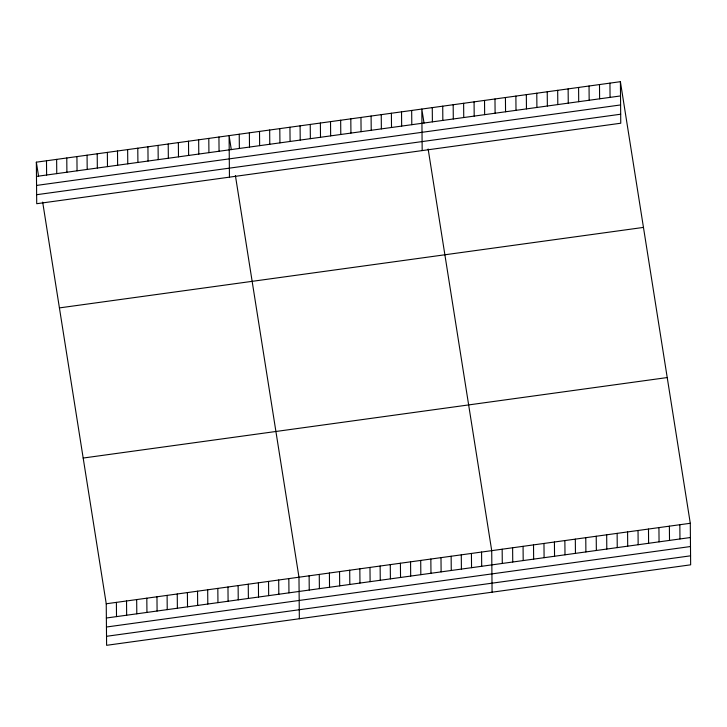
<?xml version="1.0" encoding="UTF-8"?>
<svg xmlns="http://www.w3.org/2000/svg" width="727" height="727" viewBox="0 0 727 727"><rect width="100%" height="100%" fill="white"/><g stroke="black" fill="none" stroke-linecap="round" stroke-linejoin="round"><path stroke-width="1.09" d="M620.395 81.688L620.758 123.226L36.713 203.714L36.35 162.176L620.395 81.688L690.286 523.286L690.65 564.824L106.605 645.312L106.242 603.773L42.675 202.115M36.477 176.416L620.513 95.937M36.55 185.43L620.594 104.942M36.632 194.709L620.676 114.221M59.414 307.903L643.459 227.415M83.178 458.046L667.222 377.558M106.242 603.773L690.286 523.286M106.369 618.014L690.414 537.526M106.451 627.019L690.486 546.531M106.533 636.298L690.568 555.819M424.041 123.09L421.814 109.059L422.178 150.589M428.139 148.999L491.716 550.648L492.079 592.187M231.304 149.653L229.087 135.622L229.45 177.152M235.403 175.561L298.979 577.211L299.342 618.75M36.35 162.176L38.567 176.216M679.836 524.721L679.963 538.971M669.385 526.166L669.512 540.406M658.935 527.602L659.062 541.851M648.484 529.047L648.602 543.287M638.033 530.483L638.152 544.732M627.583 531.928L627.701 546.168M617.132 533.364L617.25 547.613M609.944 83.132L610.062 97.373M606.682 534.808L606.8 549.049M599.493 84.568L599.611 98.817M596.222 536.244L596.349 550.493M589.043 86.013L589.161 100.253M585.771 537.689L585.898 551.929M578.592 87.449L578.71 101.698M575.321 539.125L575.448 553.374M568.132 88.894L568.26 103.134M564.87 540.57L564.997 554.81M557.682 90.33L557.809 104.579M554.419 542.006L554.547 556.246M547.231 91.775L547.358 106.015M543.969 543.451L544.096 557.691M536.78 93.21L536.908 107.46M533.518 544.886L533.645 559.127M526.33 94.655L526.457 108.896M523.067 546.331L523.195 560.572M515.879 96.091L516.006 110.331M512.617 547.767L512.744 562.007M505.429 97.536L505.556 111.776M502.166 549.212L502.284 563.452M494.978 98.972L495.105 113.212M484.527 100.417L484.655 114.657M481.565 552.047L481.692 566.288M474.077 101.853L474.195 116.093M471.423 553.447L471.55 567.687M463.626 103.298L463.744 117.538M461.281 554.846L461.409 569.087M453.175 104.733L453.294 118.974M451.14 556.246L451.258 570.486M442.725 106.178L442.843 120.418M440.989 557.636L441.116 571.885M432.265 107.614L432.392 121.854M430.847 559.036L430.975 573.276M420.706 560.435L420.833 574.675M411.673 110.459L411.8 124.699M410.564 561.835L410.682 576.075M401.531 111.849L401.658 126.098M400.413 563.234L400.541 577.474M391.39 113.248L391.508 127.489M390.272 564.634L390.399 578.874M381.239 114.648L381.366 128.888M380.13 566.024L380.257 580.273M371.097 116.047L371.224 130.287M369.988 567.423L370.107 581.664M360.955 117.447L361.083 131.687M359.838 568.823L359.965 583.063M350.814 118.846L350.932 133.086M349.696 570.222L349.823 584.463M340.663 120.237L340.79 134.486M339.554 571.622L339.682 585.862M330.521 121.636L330.649 135.876M329.413 573.021L329.531 587.262M320.38 123.036L320.507 137.276M319.271 574.412L319.389 588.661M310.238 124.435L310.356 138.675M309.12 575.811L309.248 590.051M300.087 125.835L300.215 140.075M289.946 127.234L290.073 141.474M288.837 578.61L288.955 592.85M279.804 128.624L279.931 142.874M278.695 580.01L278.814 594.25M269.662 130.024L269.781 144.264M268.545 581.409L268.672 595.649M259.512 131.423L259.639 145.664M258.403 582.8L258.53 597.049M249.37 132.823L249.497 147.063M248.261 584.199L248.38 598.439M239.228 134.222L239.356 148.462M238.12 585.598L238.238 599.839M227.969 586.998L228.096 601.238M218.936 137.012L219.063 151.261M217.827 588.397L217.955 602.638M208.794 138.412L208.922 152.652M207.686 589.797L207.804 604.037M198.653 139.811L198.78 154.051M197.544 591.187L197.662 605.427M188.511 141.211L188.629 155.451M187.393 592.587L187.521 606.827M178.36 142.61L178.488 156.85M177.252 593.986L177.379 608.226M168.219 144.01L168.346 158.25M167.11 595.386L167.228 609.626M158.077 145.4L158.204 159.64M156.968 596.785L157.087 611.025M147.935 146.799L148.054 161.04M146.818 598.185L146.945 612.425M137.785 148.199L137.912 162.439M136.676 599.575L136.803 613.815M127.643 149.598L127.77 163.839M126.534 600.975L126.652 615.215M117.501 150.998L117.629 165.238M116.393 602.374L116.511 616.614M107.36 152.397L107.478 166.637M97.209 153.788L97.336 168.028M87.067 155.187L87.195 169.427M76.926 156.587L77.053 170.827M66.784 157.986L66.902 172.226M56.633 159.386L56.761 173.626M46.492 160.776L46.619 175.025"/></g></svg>
